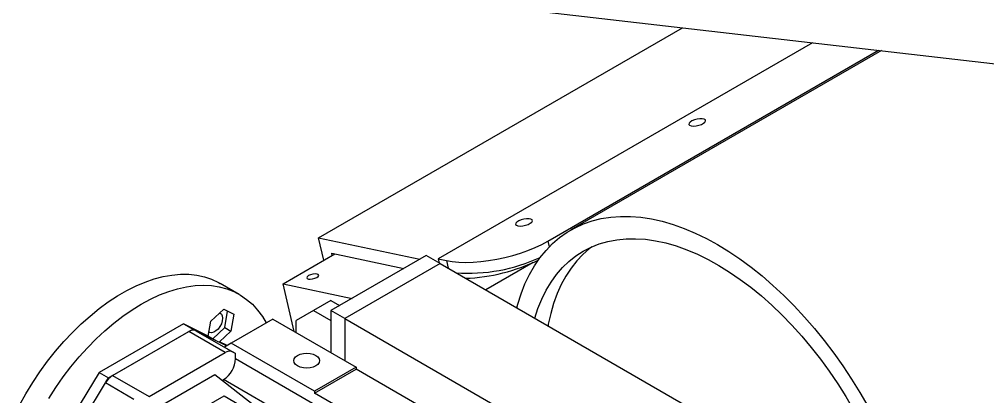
# Model space of a CAD drawing. Header units: millimetres. Extents: x 41 to 1868, y -696 to 319.
# Drawn here: x 87.51 to 107.27, y 235.71 to 243.41 of the extents above; entities that cross this region are included whole.
import ezdxf

# ---------------------------------------------------------------- set-up
doc = ezdxf.new("R2010")
doc.units = ezdxf.units.MM

msp = doc.modelspace()

# ---------------------------------------------------------------- linework, layer by layer
at = {"color": 7, "linetype": 'Continuous', "lineweight": 25}
for p, q in [((98.0966, 243.5785), (115.7743, 241.5388)), ((93.6205, 238.9502), (101.048, 243.238)), ((103.6999, 242.932), (96.0592, 238.5212)), ((98.2994, 238.8845), (105.0423, 242.7771)), ((105.1057, 242.7698), (98.7674, 239.1108)), ((93.7289, 238.4927), (93.6205, 238.9502)), ((93.6205, 238.9502), (95.6879, 238.5139)), ((92.8935, 238.0105), (93.9542, 238.6228)), ((95.8162, 238.5879), (93.8717, 237.4654)), ((93.8979, 238.5902), (93.8868, 238.637)), ((93.8868, 238.637), (95.3619, 238.3257)), ((96.0991, 238.4247), (95.8162, 238.5879)), ((96.0592, 238.5212), (96.2278, 238.4856)), ((96.0592, 238.5212), (96.0794, 238.436)), ((96.0991, 238.4247), (94.1545, 237.3021)), ((96.0991, 238.4247), (110.7715, 229.9544)), ((97.9993, 238.4482), (97.0288, 237.8879)), ((92.0001, 237.7967), (91.6112, 238.0212)), ((92.8935, 238.0105), (94.3012, 237.7134)), ((93.1235, 237.0406), (92.8935, 238.0105)), ((91.4237, 237.2478), (91.6872, 237.4929)), ((91.6872, 237.4929), (91.8888, 237.3923)), ((93.8717, 237.6693), (93.5181, 237.4652)), ((93.8717, 237.6693), (94.0482, 237.5673)), ((91.7031, 237.1179), (91.7635, 237.4549)), ((91.8888, 237.3923), (91.8268, 237.0464)), ((92.6873, 237.2924), (91.8387, 236.8025)), ((92.6873, 237.2924), (94.3843, 236.3127)), ((93.5181, 237.4652), (93.1646, 237.261)), ((93.5181, 237.4652), (93.8717, 237.261)), ((94.1545, 237.3021), (93.8717, 237.4654)), ((93.8717, 237.4654), (93.8717, 236.6086)), ((94.1545, 237.3021), (94.1545, 236.4454)), ((94.1545, 237.3021), (108.827, 228.8319)), ((90.8612, 237.1975), (89.1394, 236.2035)), ((91.3692, 236.9437), (90.8612, 237.1975)), ((90.8612, 237.1975), (91.0556, 237.0852)), ((91.3692, 236.9437), (91.4237, 237.2478)), ((91.4597, 236.8914), (91.7031, 237.1179)), ((91.7031, 237.1179), (91.8268, 237.0464)), ((93.1646, 237.0168), (93.1646, 237.261)), ((89.3338, 236.0912), (91.0556, 237.0852)), ((89.4169, 236.1392), (90.9725, 237.0373)), ((91.715, 236.6086), (90.9725, 237.0373)), ((91.0556, 237.0852), (91.1084, 237.0588)), ((91.1172, 237.055), (91.8596, 236.6264)), ((91.7387, 236.7447), (91.1172, 237.055)), ((91.555, 236.8364), (91.3692, 236.9437)), ((91.8268, 237.0464), (91.5951, 236.8308)), ((91.752, 236.7525), (91.5951, 236.8308)), ((91.5951, 236.8308), (91.7414, 236.7464)), ((91.8387, 236.8025), (91.7012, 236.7231)), ((91.7012, 236.7231), (91.9271, 236.5927)), ((93.5358, 235.8228), (91.8387, 236.8025)), ((90.1594, 235.7106), (91.715, 236.6086)), ((91.9271, 236.5927), (91.8596, 236.6264)), ((91.9271, 236.4861), (91.9271, 236.5927)), ((91.9271, 236.4861), (94.255, 235.1423)), ((94.3843, 236.3127), (93.5358, 235.8228)), ((94.3843, 236.3127), (94.3843, 236.2719)), ((89.1394, 236.2035), (88.6377, 235.3737)), ((89.1394, 236.2035), (89.3338, 236.0912)), ((89.4169, 236.1392), (90.1594, 235.7106)), ((90.3715, 235.5064), (91.5029, 236.1596)), ((91.5029, 236.1596), (92.5054, 235.3767)), ((93.5358, 235.782), (94.3843, 236.2719)), ((97.036, 234.7411), (94.3843, 236.2719)), ((88.2293, 234.2651), (89.2722, 235.9899)), ((89.281, 236.0039), (89.3338, 236.0912)), ((91.6532, 236.0422), (91.6796, 236.0575)), ((94.0661, 234.6798), (91.6796, 236.0575)), ((90.9846, 235.3157), (91.6917, 235.7239)), ((91.6917, 235.7239), (92.1216, 235.4758)), ((93.5358, 235.8228), (93.5358, 235.782)), ((96.2228, 234.2308), (93.5358, 235.782))]:
    msp.add_line(p, q, dxfattribs=at)
at = {"color": 8, "linetype": 'Continuous', "lineweight": 25}
for p, q in [((98.2994, 238.8845), (98.3272, 238.7675)), ((96.2278, 238.4856), (96.2649, 238.3289)), ((89.8517, 235.6554), (89.2722, 235.9899))]:
    msp.add_line(p, q, dxfattribs=at)
at = {"color": 7, "linetype": 'Continuous', "lineweight": 25, "flags": 128}
for points in [[(101.2223, 241.236), (101.2673, 241.2318), (101.3208, 241.2358), (101.3771, 241.2475), (101.43, 241.2658), (101.4738, 241.2886), (101.5037, 241.3134), (101.5166, 241.3375), (101.511, 241.3584), (101.4875, 241.3738), (101.4486, 241.382), (101.3987, 241.3821), (101.343, 241.3742), (101.2877, 241.359), (101.2387, 241.3382), (101.2013, 241.3141), (101.1796, 241.2892), (101.1759, 241.2664), (101.1907, 241.248), (101.2223, 241.236)], [(97.6867, 239.195), (97.7317, 239.1908), (97.7853, 239.1948), (97.8415, 239.2065), (97.8944, 239.2248), (97.9382, 239.2475), (97.9682, 239.2723), (97.9811, 239.2965), (97.9754, 239.3174), (97.9519, 239.3328), (97.9131, 239.341), (97.8632, 239.3411), (97.8075, 239.3331), (97.7522, 239.3179), (97.7031, 239.2971), (97.6657, 239.273), (97.644, 239.2482), (97.6404, 239.2254), (97.6551, 239.207), (97.6867, 239.195)], [(97.6645, 237.521), (97.6844, 237.5951), (97.7518, 237.8088), (97.831, 238.0111), (97.9217, 238.2015), (98.0236, 238.3794), (98.1365, 238.5442), (98.26, 238.6955), (98.3937, 238.8328), (98.5373, 238.9558), (98.6903, 239.064), (98.8524, 239.1572), (99.0229, 239.235), (99.2015, 239.2973), (99.3876, 239.3439), (99.5806, 239.3746), (99.78, 239.3894), (99.9851, 239.3882), (100.1955, 239.3709), (100.4105, 239.3377), (100.6294, 239.2887), (100.8516, 239.2239), (101.0764, 239.1437), (101.3033, 239.0481), (101.5315, 238.9376), (101.7603, 238.8124), (101.9891, 238.6728), (102.2173, 238.5194), (102.4441, 238.3525), (102.6688, 238.1727), (102.8909, 237.9804), (103.1097, 237.7763), (103.3245, 237.5608), (103.5347, 237.3348), (103.7396, 237.0988), (103.9388, 236.8535), (104.1315, 236.5996), (104.3173, 236.3379), (104.4956, 236.0692), (104.6658, 235.7942), (104.8275, 235.5137)], [(96.2278, 238.4856), (96.3476, 238.4656), (96.4793, 238.4535), (96.6212, 238.4495), (96.7715, 238.4537), (96.9282, 238.4659), (97.0895, 238.4861), (97.2533, 238.5141), (97.4176, 238.5493), (97.5802, 238.5915), (97.7391, 238.64), (97.8924, 238.6943), (98.0381, 238.7536), (98.1743, 238.8173), (98.2994, 238.8845)], [(98.0308, 237.3095), (98.0959, 237.5104), (98.1735, 237.7023), (98.2625, 237.8823), (98.3628, 238.0495), (98.4739, 238.2036), (98.5955, 238.344), (98.7272, 238.4703), (98.8687, 238.5821), (99.0193, 238.6789), (99.1788, 238.7606), (99.3465, 238.8268), (99.5219, 238.8773), (99.7045, 238.912), (99.8937, 238.9308), (100.0888, 238.9335), (100.2892, 238.9202), (100.4944, 238.891), (100.7036, 238.8459), (100.9161, 238.785), (101.1314, 238.7086), (101.3487, 238.6169), (101.5672, 238.5102), (101.7864, 238.3889), (102.0055, 238.2533), (102.2237, 238.1038), (102.4405, 237.941), (102.6551, 237.7653), (102.8668, 237.5774), (103.0749, 237.3778), (103.2788, 237.1672), (103.4779, 236.9462), (103.6714, 236.7156), (103.8588, 236.476), (104.0394, 236.2284), (104.2128, 235.9733), (104.3782, 235.7118), (104.5353, 235.4445)], [(99.1999, 238.77), (99.1503, 238.7321), (99.0137, 238.6131), (98.8869, 238.4797), (98.7705, 238.3324), (98.6648, 238.1716), (98.5702, 237.998), (98.4868, 237.8119), (98.4151, 237.6141), (98.3552, 237.4052), (98.3073, 237.1858), (98.3014, 237.1533)], [(87.5136, 235.5369), (87.645, 235.7697), (87.7852, 235.997), (87.9336, 236.218), (88.0894, 236.4315), (88.2521, 236.6366), (88.4208, 236.8324), (88.5948, 237.0181), (88.7734, 237.1928), (88.9557, 237.3557), (89.1409, 237.5061), (89.3282, 237.6433), (89.5168, 237.7668), (89.7059, 237.8759), (89.8945, 237.9702), (90.0818, 238.0493), (90.267, 238.1127), (90.4493, 238.1603), (90.6279, 238.1918), (90.8019, 238.207), (90.9706, 238.206), (91.1333, 238.1886), (91.2891, 238.1551), (91.4375, 238.1054), (91.5777, 238.0399), (91.6112, 238.0212)], [(93.5882, 238.2122), (93.5493, 238.2152), (93.5028, 238.2099), (93.4558, 238.1972), (93.4156, 238.179), (93.3882, 238.1581), (93.3778, 238.1377), (93.3859, 238.1209), (93.4115, 238.1102), (93.4504, 238.1073), (93.4969, 238.1126), (93.5439, 238.1253), (93.5841, 238.1434), (93.6115, 238.1643), (93.6219, 238.1847), (93.6137, 238.2016), (93.5882, 238.2122)], [(88.1124, 235.6749), (88.2564, 235.8974), (88.4081, 236.1129), (88.5668, 236.3206), (88.7318, 236.5196), (88.9025, 236.7089), (89.0779, 236.8877), (89.2575, 237.0552), (89.4403, 237.2108), (89.6256, 237.3536), (89.8125, 237.4831), (90.0003, 237.5987), (90.188, 237.6999), (90.375, 237.7862), (90.5602, 237.8573), (90.7431, 237.9128), (90.9226, 237.9526), (91.0981, 237.9764), (91.2687, 237.9841), (91.4337, 237.9757), (91.5924, 237.9512), (91.7441, 237.9107), (91.8881, 237.8545), (92.0237, 237.7827), (92.1505, 237.6957), (92.2677, 237.5939), (92.3749, 237.4777), (92.4717, 237.3476), (92.5521, 237.2143)], [(91.606, 237.4174), (91.6354, 237.3951), (91.6542, 237.3584), (91.6606, 237.3104), (91.6542, 237.2549), (91.6354, 237.1965), (91.6057, 237.1398), (91.5676, 237.0896), (91.5242, 237.0498), (91.4789, 237.0236), (91.4354, 237.0133), (91.3973, 237.0195), (91.3841, 237.0268)], [(93.1911, 236.3382), (93.1494, 236.3696), (93.1231, 236.4061), (93.1142, 236.4454), (93.1231, 236.4846), (93.1494, 236.5211), (93.1911, 236.5525), (93.2454, 236.5766), (93.3088, 236.5917), (93.3767, 236.5969), (93.4446, 236.5917), (93.5079, 236.5766), (93.5623, 236.5525), (93.604, 236.5211), (93.6302, 236.4846), (93.6392, 236.4454), (93.6302, 236.4061), (93.604, 236.3696), (93.5623, 236.3382), (93.5079, 236.3141), (93.4446, 236.299), (93.3767, 236.2938), (93.3088, 236.299), (93.2454, 236.3141), (93.1911, 236.3382)]]:
    msp.add_lwpolyline(points, dxfattribs=at)
at = {"color": 7, "linetype": 'Continuous', "lineweight": 25}
for centre, radius, start, end in [((96.6703, 241.7527), 3.5239, 265.98267, 294.66952), ((96.4832, 241.8094), 3.6863, 272.08276, 296.06204), ((91.0614, 236.9109), 0.1545, 68.85087, 125.1199), ((91.8039, 236.4822), 0.1545, 68.85087, 125.1199), ((91.3898, 236.5106), 0.5379, 302.60548, 357.39452), ((89.6427, 235.7757), 0.4279, 121.84555, 149.96165)]:
    msp.add_arc(centre, radius, start, end, dxfattribs=at)

doc.saveas('drawing.dxf')
